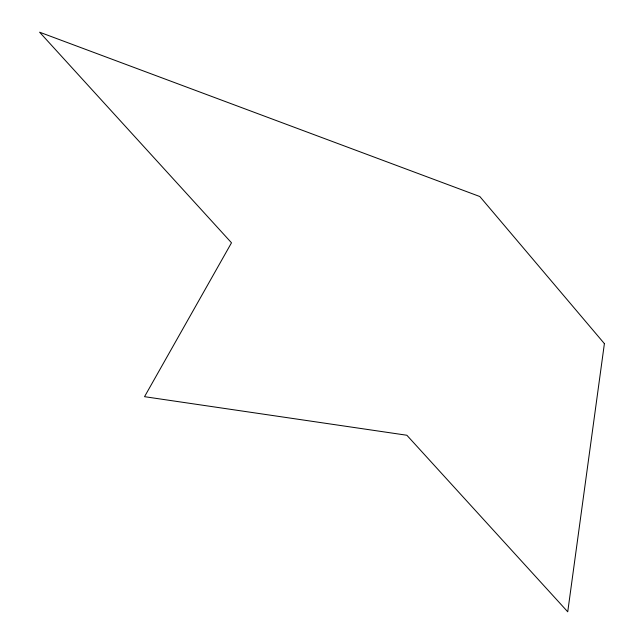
<?xml version="1.0" encoding="UTF-8"?>
<svg xmlns="http://www.w3.org/2000/svg" width="644" height="644" viewBox="0 0 644 644"><rect width="100%" height="100%" fill="white"/><g stroke="black" fill="none" stroke-linecap="round" stroke-linejoin="round"><path stroke-width="0.97" d="M604.394 343.63L567.734 611.8L406.855 435.247L144.53 396.68L231.502 242.796L39.606 32.2L479.828 196.533L604.394 343.63"/></g></svg>
